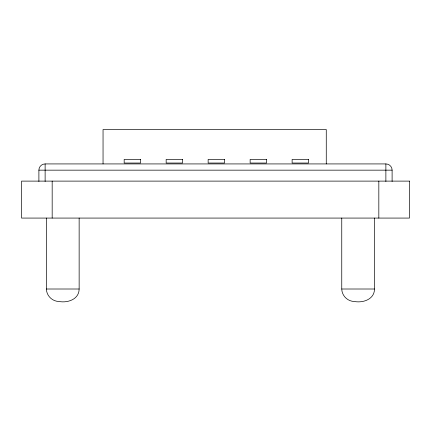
<?xml version="1.0" encoding="UTF-8"?>
<svg xmlns="http://www.w3.org/2000/svg" width="431" height="431" viewBox="0 0 431 431"><rect width="100%" height="100%" fill="white"/><g stroke="black" fill="none" stroke-linecap="round" stroke-linejoin="round"><path stroke-width="0.65" d="M79.142 218.075L79.142 289.007C79.094 299.421 67.581 303.165 58.864 301.474C52.189 301.35 46.505 295.693 46.397 289.007L46.397 218.075M374.501 218.075L374.501 289.007C374.453 299.421 362.94 303.165 354.223 301.474C347.548 301.35 341.864 295.693 341.756 289.007L341.756 218.075M38.892 181.489L38.892 170.159A6.233 6.233 0 0 1 45.126 163.925L385.874 163.925A6.233 6.233 0 0 1 392.108 170.159L392.108 181.489M38.892 170.159L392.108 170.159M46.397 289.007L79.142 289.007M341.756 289.007L374.501 289.007M385.874 163.925L385.874 181.489M378.827 181.112L378.827 218.075M326.267 163.877L326.267 129.526L103.047 129.526L103.047 163.877M52.173 181.112L52.173 218.075M45.126 163.925L45.126 181.489M140.544 159.427L124.171 159.427L124.171 163.042L140.544 163.042L140.544 159.427M182.534 159.427L166.161 159.427L166.161 163.042L182.534 163.042L182.534 159.427M224.519 159.427L208.146 159.427L208.146 163.042L224.519 163.042L224.519 159.427M266.509 159.427L250.136 159.427L250.136 163.042L266.509 163.042L266.509 159.427M308.494 159.427L292.121 159.427L292.121 163.042L308.494 163.042L308.494 159.427M409.45 181.112L21.55 181.112L21.55 218.075L409.45 218.075L409.45 181.112"/></g></svg>
